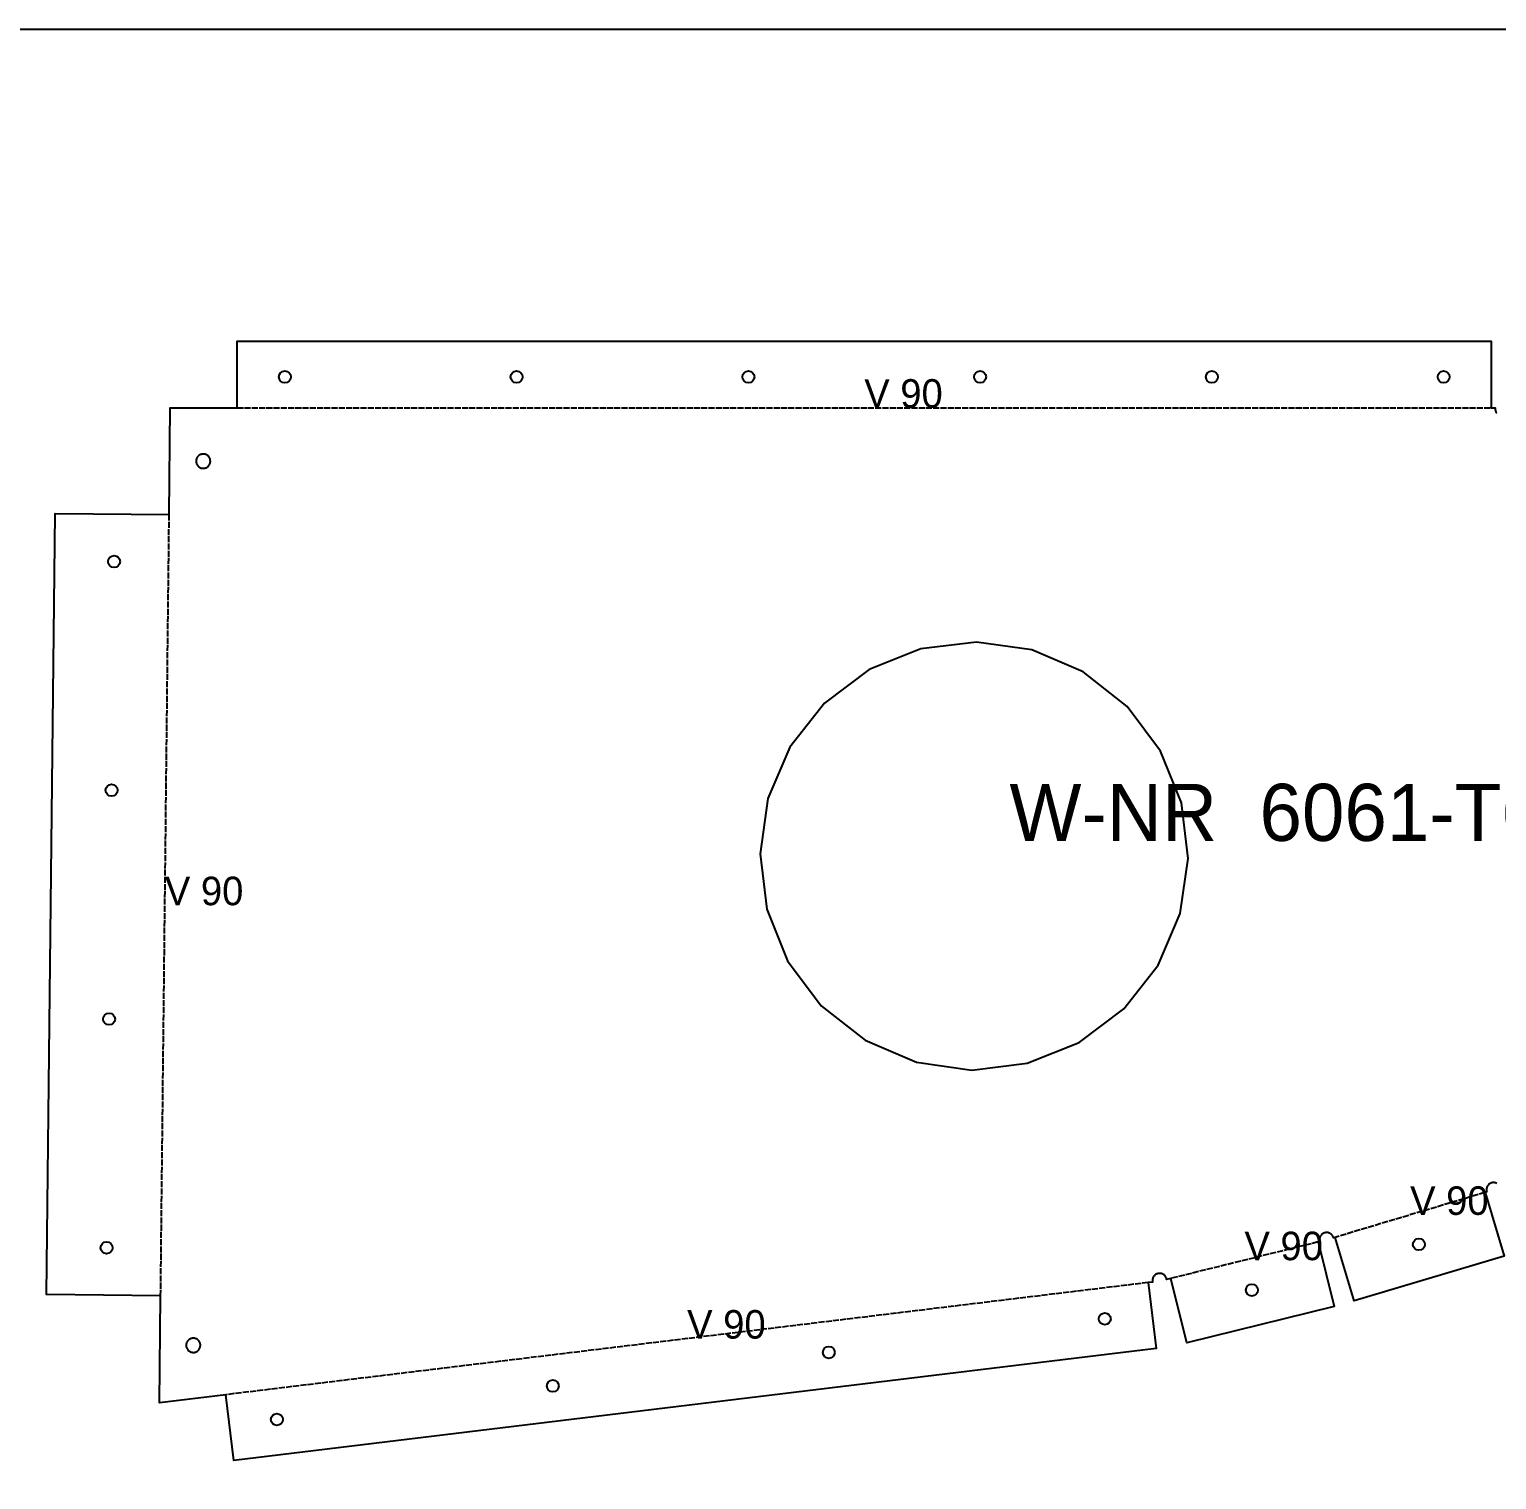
# Model space of a CAD drawing. Header units: millimetres. Extents: x 0 to 2438, y 0 to 1219.
# Drawn here: x 926.9 to 1235.4, y 914 to 1219 of the extents above; entities that cross this region are included whole.
import ezdxf

# ---------------------------------------------------------------- set-up
doc = ezdxf.new("R2010")
doc.units = ezdxf.units.MM
doc.linetypes.add('DASHED', pattern=[1.524, 1.27, -0.254])
for name, color, linetype in [('CUT', 7, 'CONTINUOUS'), ('ETCH', 8, 'CONTINUOUS'), ('HOLE', 6, 'CONTINUOUS'), ('VALLEY', 1, 'DASHED')]:
    doc.layers.add(name, color=color, linetype=linetype)

msp = doc.modelspace()

# ---------------------------------------------------------------- linework, layer by layer
at = {"layer": 'CUT'}
msp.add_lwpolyline([(1235.47, 976.31), (1235.34, 976.37), (1235.2, 976.42), (1235.05, 976.45), (1234.91, 976.47), (1234.76, 976.47), (1234.61, 976.47), (1234.47, 976.44), (1234.33, 976.4), (1234.19, 976.35), (1234.06, 976.29), (1233.93, 976.21), (1233.81, 976.12), (1233.71, 976.02), (1233.61, 975.91), (1233.52, 975.79), (1233.45, 975.66), (1233.39, 975.53), (1233.34, 975.39), (1233.31, 975.25), (1233.29, 975.1), (1233.28, 974.95), (1233.29, 974.81), (1233.32, 974.66), (1233.35, 974.52), (1233.36, 974.5), (1232.99, 974.39), (1236.99, 961), (1205.46, 951.58), (1201.46, 964.96), (1201.12, 964.86), (1201.1, 964.93), (1201.05, 965.07), (1200.98, 965.2), (1200.9, 965.32), (1200.82, 965.44), (1200.71, 965.55), (1200.6, 965.65), (1200.49, 965.73), (1200.36, 965.81), (1200.22, 965.87), (1200.08, 965.92), (1199.94, 965.95), (1199.8, 965.97), (1199.65, 965.97), (1199.5, 965.96), (1199.36, 965.94), (1199.21, 965.9), (1199.08, 965.85), (1198.94, 965.79), (1198.82, 965.71), (1198.7, 965.62), (1198.59, 965.52), (1198.5, 965.41), (1198.41, 965.29), (1198.34, 965.16), (1198.28, 965.03), (1198.23, 964.89), (1198.19, 964.75), (1198.17, 964.6), (1198.17, 964.45), (1198.18, 964.31), (1198.2, 964.16), (1198.23, 964.07), (1197.88, 963.98), (1201.23, 950.42), (1170.28, 942.76), (1166.93, 956.32), (1166.04, 956.1), (1166.02, 956.2), (1165.99, 956.34), (1165.94, 956.48), (1165.87, 956.61), (1165.79, 956.74), (1165.7, 956.85), (1165.6, 956.96), (1165.49, 957.06), (1165.37, 957.15), (1165.25, 957.22), (1165.11, 957.28), (1164.97, 957.33), (1164.83, 957.36), (1164.68, 957.38), (1164.54, 957.39), (1164.39, 957.38), (1164.24, 957.35), (1164.1, 957.32), (1163.96, 957.26), (1163.83, 957.2), (1163.71, 957.12), (1163.59, 957.03), (1163.48, 956.93), (1163.39, 956.82), (1163.3, 956.7), (1163.23, 956.58), (1163.16, 956.44), (1163.12, 956.3), (1163.08, 956.16), (1163.06, 956.01), (1163.06, 955.87), (1163.07, 955.72), (1163.09, 955.57), (1163.09, 955.56), (1162.19, 955.45), (1163.87, 941.58), (969.96, 918), (968.28, 931.87), (954.29, 930.17), (954.54, 952.64), (930.57, 952.91), (932.36, 1117.21), (956.33, 1116.95), (956.57, 1139.43), (970.66, 1139.43), (970.66, 1153.4), (1234.28, 1153.4), (1234.28, 1139.43), (1235.09, 1139.43), (1235.08, 1139.28), (1235.09, 1139.14), (1235.11, 1138.99), (1235.15, 1138.85), (1235.2, 1138.71), (1235.27, 1138.58), (1235.35, 1138.45), (1235.44, 1138.34)], dxfattribs=at)
for points in [[(964.09, 1126.81), (964.22, 1126.88), (964.34, 1126.96), (964.46, 1127.05), (964.57, 1127.15), (964.67, 1127.26), (964.75, 1127.38), (964.83, 1127.5), (964.89, 1127.64), (964.93, 1127.78), (964.97, 1127.92), (964.99, 1128.07), (964.99, 1128.21), (964.98, 1128.36), (964.96, 1128.51), (964.92, 1128.65), (964.87, 1128.79), (964.81, 1128.92), (964.73, 1129.04), (964.64, 1129.16), (964.54, 1129.27), (964.43, 1129.36), (964.31, 1129.45), (964.18, 1129.52), (964.05, 1129.59), (963.91, 1129.63), (963.76, 1129.67), (963.62, 1129.69), (963.47, 1129.69), (963.32, 1129.68), (963.18, 1129.66), (963.04, 1129.62), (962.9, 1129.57), (962.77, 1129.5), (962.64, 1129.43), (962.53, 1129.34), (962.42, 1129.24), (962.32, 1129.13), (962.23, 1129.01), (962.16, 1128.88), (962.1, 1128.75), (962.05, 1128.61), (962.02, 1128.46), (962, 1128.32), (961.99, 1128.17), (962, 1128.02), (962.03, 1127.88), (962.06, 1127.74), (962.11, 1127.6), (962.18, 1127.47), (962.26, 1127.34), (962.35, 1127.22), (962.45, 1127.12), (962.56, 1127.02), (962.68, 1126.93), (962.8, 1126.86), (962.94, 1126.8), (963.08, 1126.75), (963.22, 1126.72), (963.37, 1126.7), (963.51, 1126.69), (963.66, 1126.7), (963.81, 1126.73), (963.95, 1126.76), (964.09, 1126.81)], [(1113.44, 1001.81), (1125.07, 1000.15), (1136.73, 1001.56), (1147.63, 1005.94), (1157.03, 1012.99), (1164.28, 1022.23), (1168.89, 1033.03), (1170.55, 1044.66), (1169.15, 1056.32), (1164.77, 1067.23), (1157.72, 1076.62), (1148.48, 1083.87), (1137.67, 1088.49), (1126.05, 1090.15), (1114.38, 1088.74), (1103.48, 1084.36), (1094.08, 1077.32), (1086.83, 1068.07), (1082.22, 1057.27), (1080.56, 1045.64), (1081.96, 1033.98), (1086.34, 1023.08), (1093.39, 1013.68), (1102.63, 1006.43), (1113.44, 1001.81)], [(961.86, 940.83), (962, 940.88), (962.13, 940.94), (962.26, 941.02), (962.38, 941.11), (962.48, 941.21), (962.58, 941.32), (962.67, 941.44), (962.74, 941.57), (962.8, 941.7), (962.85, 941.84), (962.88, 941.98), (962.9, 942.13), (962.91, 942.28), (962.9, 942.42), (962.87, 942.57), (962.84, 942.71), (962.79, 942.85), (962.72, 942.98), (962.64, 943.11), (962.55, 943.22), (962.45, 943.33), (962.34, 943.43), (962.22, 943.52), (962.1, 943.59), (961.96, 943.65), (961.82, 943.7), (961.68, 943.73), (961.53, 943.75), (961.39, 943.76), (961.24, 943.75), (961.09, 943.72), (960.95, 943.69), (960.81, 943.63), (960.68, 943.57), (960.56, 943.49), (960.44, 943.4), (960.33, 943.3), (960.23, 943.19), (960.15, 943.07), (960.07, 942.95), (960.01, 942.81), (959.97, 942.67), (959.93, 942.53), (959.91, 942.38), (959.91, 942.24), (959.92, 942.09), (959.94, 941.94), (959.98, 941.8), (960.03, 941.66), (960.09, 941.53), (960.17, 941.41), (960.26, 941.29), (960.36, 941.18), (960.47, 941.08), (960.59, 941), (960.72, 940.92), (960.85, 940.86), (960.99, 940.82), (961.14, 940.78), (961.28, 940.76), (961.43, 940.76), (961.58, 940.77), (961.72, 940.79), (961.86, 940.83)]]:
    msp.add_lwpolyline(points, close=True, dxfattribs=at)
at = {"layer": 'ETCH'}
msp.add_lwpolyline([(0, 0), (2438, 0), (2438, 1219), (0, 1219)], close=True, dxfattribs=at)
at = {"layer": 'HOLE'}
for centre in [(980.66, 1145.9), (1029.38, 1145.9), (1078.11, 1145.9), (1126.83, 1145.9), (1175.55, 1145.9), (1224.28, 1145.9), (944.75, 1107.08), (944.22, 1058.98), (943.7, 1010.87), (943.18, 962.77), (1219.08, 963.48), (1183.96, 953.87), (1153.04, 947.82), (1095.02, 940.76), (1037, 933.71), (978.98, 926.65)]:
    msp.add_circle(centre, 1.25, dxfattribs=at)
at = {"layer": 'VALLEY'}
for p, q in [((970.66, 1139.43), (1234.28, 1139.43)), ((954.54, 952.64), (956.33, 1116.95)), ((1232.99, 974.39), (1201.46, 964.96)), ((1197.88, 963.98), (1166.93, 956.32)), ((1162.19, 955.45), (968.28, 931.87))]:
    msp.add_line(p, q, dxfattribs=at)

# ---------------------------------------------------------------- texts
at = {"layer": 'ETCH'}
for s, height, p in [('V 90', 6, (1102.47, 1139.43)), ('W-NR  6061-T6 0.020in', 12, (1132.99, 1048.33)), ('V 90', 6, (955.43, 1034.8)), ('V 90', 6, (1217.23, 969.68)), ('V 90', 6, (1182.4, 960.15)), ('V 90', 6, (1065.23, 943.66))]:
    msp.add_text(s, height=height, dxfattribs=at).set_placement(p)

doc.saveas('drawing.dxf')
